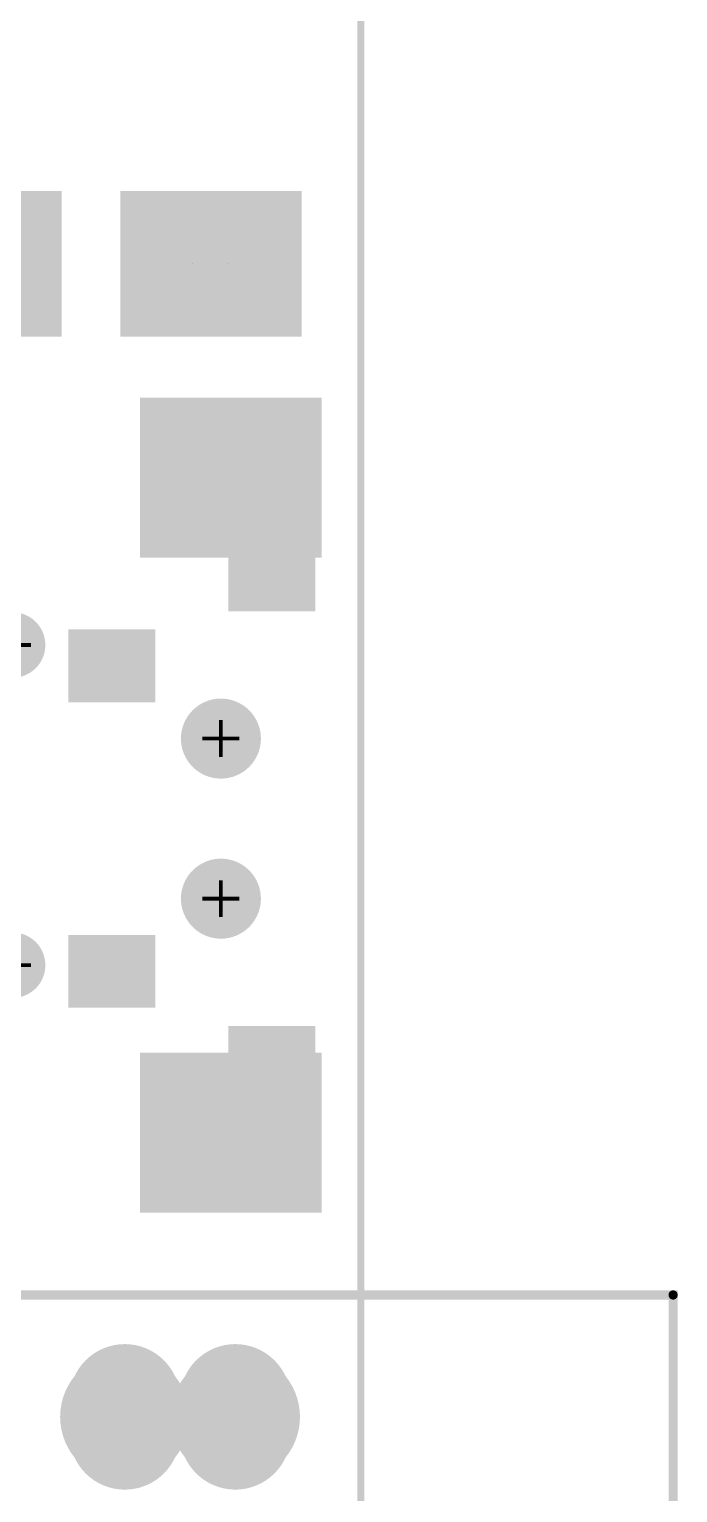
# Model space of a CAD drawing. Extents: x -396 to 4142, y 20 to 2755.
# Drawn here: x 3791 to 4142, y 878 to 1670 of the extents above; entities that cross this region are included whole.
import ezdxf

# ---------------------------------------------------------------- set-up
doc = ezdxf.new("R2010")
doc.units = 0
for name, color, linetype in [('BOARD_OUTLINE_00', 255, 'CONTINUOUS'), ('DRIL_NPLTE_THRU_01', 16, 'CONTINUOUS'), ('DRIL_NPLTE_THRU_02', 3, 'CONTINUOUS'), ('DRIL_NPLTE_THRU_03', 96, 'CONTINUOUS'), ('DRIL_NPLTE_THRU_04', 146, 'CONTINUOUS'), ('DRIL_NPLTE_THRU_05', 2, 'CONTINUOUS'), ('DRIL_NPLTE_THRU_06', 5, 'CONTINUOUS'), ('DRIL_PLTE_THRU_01', 16, 'CONTINUOUS'), ('DRIL_PLTE_THRU_02', 3, 'CONTINUOUS'), ('DRIL_PLTE_THRU_03', 96, 'CONTINUOUS'), ('DRIL_PLTE_THRU_04', 146, 'CONTINUOUS'), ('DRIL_PLTE_THRU_05', 2, 'CONTINUOUS'), ('DRIL_PLTE_THRU_06', 5, 'CONTINUOUS'), ('DRIL_SYMBOL', 255, 'CONTINUOUS'), ('PADS_BOT', 186, 'CONTINUOUS'), ('PADS_INNER', 1, 'CONTINUOUS'), ('PADS_TOP', 1, 'CONTINUOUS'), ('PADS_XR_04', 130, 'CONTINUOUS'), ('PADS_XR_105', 2, 'CONTINUOUS'), ('PART_TOP_2DLINE_00', 67, 'CONTINUOUS')]:
    doc.layers.add(name, color=color, linetype=linetype)

# ---------------------------------------------------------------- blocks, each defined once
blk = doc.blocks.new('BOARD_5725')
at = {"layer": 'BOARD_OUTLINE_00', "const_width": 3.94}
blk.add_lwpolyline([(-786.14, 40, 0.414214), (-746.14, 0), (3110.87, 0, 0.414214), (3150.87, 40), (3150.87, 2320, 0.414214), (3110.87, 2360), (-746.14, 2360, 0.414214), (-786.14, 2320)], format="xyb", close=True, dxfattribs=at)
blk = doc.blocks.new('DRIL_HOLE_0')
blk.add_lwpolyline([(0, 0, 1), (0, 0, 1)], format="xyb", close=True)
blk = doc.blocks.new('PAD_0')
blk.add_lwpolyline([(0, 0, 1), (0, 0, 1)], format="xyb", close=True)
blk = doc.blocks.new('PAD_36')
at = {"const_width": 19.68}
blk.add_lwpolyline([(-39.37, 0), (39.37, 0)], dxfattribs=at)
blk = doc.blocks.new('STK_TOP_59')
at = {"layer": 'DRIL_PLTE_THRU_01'}
blk.add_blockref('DRIL_HOLE_0', (0, 0), dxfattribs=at)
at = {"layer": 'DRIL_PLTE_THRU_02'}
blk.add_blockref('DRIL_HOLE_0', (0, 0), dxfattribs=at)
at = {"layer": 'DRIL_PLTE_THRU_03'}
blk.add_blockref('DRIL_HOLE_0', (0, 0), dxfattribs=at)
at = {"layer": 'DRIL_PLTE_THRU_04'}
blk.add_blockref('DRIL_HOLE_0', (0, 0), dxfattribs=at)
at = {"layer": 'DRIL_PLTE_THRU_05'}
blk.add_blockref('DRIL_HOLE_0', (0, 0), dxfattribs=at)
at = {"layer": 'DRIL_PLTE_THRU_06'}
blk.add_blockref('DRIL_HOLE_0', (0, 0), dxfattribs=at)
at = {"layer": 'PADS_BOT'}
blk.add_blockref('PAD_0', (0, 0), dxfattribs=at)
at = {"layer": 'PADS_INNER'}
blk.add_blockref('PAD_0', (0, 0), dxfattribs=at)
at = {"layer": 'PADS_TOP', "rotation": 90}
blk.add_blockref('PAD_36', (0, 0), dxfattribs=at)
blk = doc.blocks.new('PAD_37')
at = {"const_width": 86.61}
blk.add_lwpolyline([(-49.21, 0), (49.21, 0)], dxfattribs=at)
blk = doc.blocks.new('STK_TOP_60')
at = {"layer": 'DRIL_PLTE_THRU_01'}
blk.add_blockref('DRIL_HOLE_0', (0, 0), dxfattribs=at)
at = {"layer": 'DRIL_PLTE_THRU_02'}
blk.add_blockref('DRIL_HOLE_0', (0, 0), dxfattribs=at)
at = {"layer": 'DRIL_PLTE_THRU_03'}
blk.add_blockref('DRIL_HOLE_0', (0, 0), dxfattribs=at)
at = {"layer": 'DRIL_PLTE_THRU_04'}
blk.add_blockref('DRIL_HOLE_0', (0, 0), dxfattribs=at)
at = {"layer": 'DRIL_PLTE_THRU_05'}
blk.add_blockref('DRIL_HOLE_0', (0, 0), dxfattribs=at)
at = {"layer": 'DRIL_PLTE_THRU_06'}
blk.add_blockref('DRIL_HOLE_0', (0, 0), dxfattribs=at)
at = {"layer": 'PADS_BOT'}
blk.add_blockref('PAD_0', (0, 0), dxfattribs=at)
at = {"layer": 'PADS_INNER'}
blk.add_blockref('PAD_0', (0, 0), dxfattribs=at)
at = {"layer": 'PADS_TOP', "rotation": 90}
blk.add_blockref('PAD_37', (0, 0), dxfattribs=at)
blk = doc.blocks.new('DRIL_SYMBOL_35$432992126')
at = {"layer": 'DRIL_SYMBOL', "const_width": 2}
for points in [[(0, -10), (0, 10)], [(-10, 0), (10, 0)]]:
    blk.add_lwpolyline(points, dxfattribs=at)
blk = doc.blocks.new('DRIL_HOLE_35$432992126')
at = {"const_width": 17.72}
blk.add_lwpolyline([(-8.86, 0, 1), (8.86, 0, 1)], format="xyb", close=True, dxfattribs=at)
blk.add_blockref('DRIL_SYMBOL_35$432992126', (0, 0))
blk = doc.blocks.new('PAD_38')
at = {"const_width": 17.72}
blk.add_lwpolyline([(0, -8.86, 1), (0, 8.86, 1)], format="xyb", close=True, dxfattribs=at)
blk = doc.blocks.new('STK_TOP_61')
at = {"layer": 'DRIL_PLTE_THRU_01'}
blk.add_blockref('DRIL_HOLE_35$432992126', (0, 0), dxfattribs=at)
at = {"layer": 'DRIL_PLTE_THRU_02'}
blk.add_blockref('DRIL_HOLE_35$432992126', (0, 0), dxfattribs=at)
at = {"layer": 'DRIL_PLTE_THRU_03'}
blk.add_blockref('DRIL_HOLE_35$432992126', (0, 0), dxfattribs=at)
at = {"layer": 'DRIL_PLTE_THRU_04'}
blk.add_blockref('DRIL_HOLE_35$432992126', (0, 0), dxfattribs=at)
at = {"layer": 'DRIL_PLTE_THRU_05'}
blk.add_blockref('DRIL_HOLE_35$432992126', (0, 0), dxfattribs=at)
at = {"layer": 'DRIL_PLTE_THRU_06'}
blk.add_blockref('DRIL_HOLE_35$432992126', (0, 0), dxfattribs=at)
at = {"layer": 'PADS_BOT'}
blk.add_blockref('PAD_38', (0, 0), dxfattribs=at)
at = {"layer": 'PADS_INNER'}
blk.add_blockref('PAD_38', (0, 0), dxfattribs=at)
at = {"layer": 'PADS_TOP'}
blk.add_blockref('PAD_38', (0, 0), dxfattribs=at)
blk = doc.blocks.new('SYM_TOP_48')
for name, p in [('STK_TOP_60', (-177.16, -3.94)), ('STK_TOP_59', (-62.99, 39.37)), ('STK_TOP_59', (-31.5, 39.37)), ('STK_TOP_59', (0, 39.37)), ('STK_TOP_59', (31.5, 39.37)), ('STK_TOP_59', (62.99, 39.37)), ('STK_TOP_60', (177.17, -3.94)), ('STK_TOP_61', (-86.61, -102.36)), ('STK_TOP_61', (86.61, -102.36)), ('STK_TOP_60', (-177.16, -220.47)), ('STK_TOP_60', (177.17, -220.47))]:
    blk.add_blockref(name, p)
blk = doc.blocks.new('PART_TOP_313')
blk.add_blockref('SYM_TOP_48', (0, 0))
blk = doc.blocks.new('PAD_50')
blk.add_lwpolyline([(0, 0), (0, 0)])
blk = doc.blocks.new('PAD_51')
at = {"const_width": 78.74}
blk.add_lwpolyline([(-39.37, 0), (39.37, 0)], dxfattribs=at)
blk = doc.blocks.new('STK_BOT_129')
at = {"layer": 'DRIL_PLTE_THRU_01'}
blk.add_blockref('DRIL_HOLE_0', (0, 0), dxfattribs=at)
at = {"layer": 'DRIL_PLTE_THRU_02'}
blk.add_blockref('DRIL_HOLE_0', (0, 0), dxfattribs=at)
at = {"layer": 'DRIL_PLTE_THRU_03'}
blk.add_blockref('DRIL_HOLE_0', (0, 0), dxfattribs=at)
at = {"layer": 'DRIL_PLTE_THRU_04'}
blk.add_blockref('DRIL_HOLE_0', (0, 0), dxfattribs=at)
at = {"layer": 'DRIL_PLTE_THRU_05'}
blk.add_blockref('DRIL_HOLE_0', (0, 0), dxfattribs=at)
at = {"layer": 'DRIL_PLTE_THRU_06'}
blk.add_blockref('DRIL_HOLE_0', (0, 0), dxfattribs=at)
at = {"layer": 'PADS_BOT', "rotation": 90}
blk.add_blockref('PAD_50', (0, 0), dxfattribs=at)
at = {"layer": 'PADS_INNER'}
blk.add_blockref('PAD_0', (0, 0), dxfattribs=at)
at = {"layer": 'PADS_TOP'}
blk.add_blockref('PAD_51', (0, 0), dxfattribs=at)
blk = doc.blocks.new('DRIL_SYMBOL_62$9921259843')
at = {"layer": 'DRIL_SYMBOL', "const_width": 2}
for points in [[(0, -10), (0, 10)], [(-10, 0), (10, 0)]]:
    blk.add_lwpolyline(points, dxfattribs=at)
blk = doc.blocks.new('DRIL_HOLE_62$9921259843')
at = {"const_width": 31.5}
blk.add_lwpolyline([(-15.75, 0, 1), (15.75, 0, 1)], format="xyb", close=True, dxfattribs=at)
blk.add_blockref('DRIL_SYMBOL_62$9921259843', (0, 0))
blk = doc.blocks.new('PAD_52')
at = {"const_width": 31.5}
blk.add_lwpolyline([(0, -15.75, 1), (0, 15.75, 1)], format="xyb", close=True, dxfattribs=at)
blk = doc.blocks.new('STK_BOT_75')
at = {"layer": 'DRIL_PLTE_THRU_01'}
blk.add_blockref('DRIL_HOLE_62$9921259843', (0, 0), dxfattribs=at)
at = {"layer": 'DRIL_PLTE_THRU_02'}
blk.add_blockref('DRIL_HOLE_62$9921259843', (0, 0), dxfattribs=at)
at = {"layer": 'DRIL_PLTE_THRU_03'}
blk.add_blockref('DRIL_HOLE_62$9921259843', (0, 0), dxfattribs=at)
at = {"layer": 'DRIL_PLTE_THRU_04'}
blk.add_blockref('DRIL_HOLE_62$9921259843', (0, 0), dxfattribs=at)
at = {"layer": 'DRIL_PLTE_THRU_05'}
blk.add_blockref('DRIL_HOLE_62$9921259843', (0, 0), dxfattribs=at)
at = {"layer": 'DRIL_PLTE_THRU_06'}
blk.add_blockref('DRIL_HOLE_62$9921259843', (0, 0), dxfattribs=at)
at = {"layer": 'PADS_BOT'}
blk.add_blockref('PAD_52', (0, 0), dxfattribs=at)
at = {"layer": 'PADS_INNER'}
blk.add_blockref('PAD_52', (0, 0), dxfattribs=at)
at = {"layer": 'PADS_TOP'}
blk.add_blockref('PAD_52', (0, 0), dxfattribs=at)
blk = doc.blocks.new('SYM_BOT_62')
for name, p in [('STK_BOT_129', (-20, 177.17)), ('STK_BOT_129', (176.85, 177.17)), ('STK_BOT_75', (0, 0)), ('STK_BOT_75', (236.22, 0)), ('STK_BOT_129', (-39.37, -177.17)), ('STK_BOT_129', (90.55, -177.17)), ('STK_BOT_129', (267.72, -177.17))]:
    blk.add_blockref(name, p)
blk = doc.blocks.new('PART_BOT_349')
blk.add_blockref('SYM_BOT_62', (0, 0))
blk = doc.blocks.new('STK_TOP_129')
at = {"layer": 'DRIL_PLTE_THRU_01'}
blk.add_blockref('DRIL_HOLE_0', (0, 0), dxfattribs=at)
at = {"layer": 'DRIL_PLTE_THRU_02'}
blk.add_blockref('DRIL_HOLE_0', (0, 0), dxfattribs=at)
at = {"layer": 'DRIL_PLTE_THRU_03'}
blk.add_blockref('DRIL_HOLE_0', (0, 0), dxfattribs=at)
at = {"layer": 'DRIL_PLTE_THRU_04'}
blk.add_blockref('DRIL_HOLE_0', (0, 0), dxfattribs=at)
at = {"layer": 'DRIL_PLTE_THRU_05'}
blk.add_blockref('DRIL_HOLE_0', (0, 0), dxfattribs=at)
at = {"layer": 'DRIL_PLTE_THRU_06'}
blk.add_blockref('DRIL_HOLE_0', (0, 0), dxfattribs=at)
at = {"layer": 'PADS_BOT'}
blk.add_blockref('PAD_51', (0, 0), dxfattribs=at)
at = {"layer": 'PADS_INNER'}
blk.add_blockref('PAD_0', (0, 0), dxfattribs=at)
at = {"layer": 'PADS_TOP', "rotation": 90}
blk.add_blockref('PAD_50', (0, 0), dxfattribs=at)
blk = doc.blocks.new('STK_TOP_75')
at = {"layer": 'DRIL_PLTE_THRU_01'}
blk.add_blockref('DRIL_HOLE_62$9921259843', (0, 0), dxfattribs=at)
at = {"layer": 'DRIL_PLTE_THRU_02'}
blk.add_blockref('DRIL_HOLE_62$9921259843', (0, 0), dxfattribs=at)
at = {"layer": 'DRIL_PLTE_THRU_03'}
blk.add_blockref('DRIL_HOLE_62$9921259843', (0, 0), dxfattribs=at)
at = {"layer": 'DRIL_PLTE_THRU_04'}
blk.add_blockref('DRIL_HOLE_62$9921259843', (0, 0), dxfattribs=at)
at = {"layer": 'DRIL_PLTE_THRU_05'}
blk.add_blockref('DRIL_HOLE_62$9921259843', (0, 0), dxfattribs=at)
at = {"layer": 'DRIL_PLTE_THRU_06'}
blk.add_blockref('DRIL_HOLE_62$9921259843', (0, 0), dxfattribs=at)
at = {"layer": 'PADS_BOT'}
blk.add_blockref('PAD_52', (0, 0), dxfattribs=at)
at = {"layer": 'PADS_INNER'}
blk.add_blockref('PAD_52', (0, 0), dxfattribs=at)
at = {"layer": 'PADS_TOP'}
blk.add_blockref('PAD_52', (0, 0), dxfattribs=at)
blk = doc.blocks.new('SYM_TOP_62')
for name, p in [('STK_TOP_129', (-20, 177.17)), ('STK_TOP_129', (176.85, 177.17)), ('STK_TOP_75', (0, 0)), ('STK_TOP_75', (236.22, 0)), ('STK_TOP_129', (-39.37, -177.17)), ('STK_TOP_129', (90.55, -177.17)), ('STK_TOP_129', (267.72, -177.17))]:
    blk.add_blockref(name, p)
blk = doc.blocks.new('PART_TOP_350')
blk.add_blockref('SYM_TOP_62', (0, 0))
blk = doc.blocks.new('PAD_56')
at = {"const_width": 39.37}
blk.add_lwpolyline([(-23.62, 0), (23.62, 0)], dxfattribs=at)
blk = doc.blocks.new('STK_BOT_103')
at = {"layer": 'DRIL_PLTE_THRU_01'}
blk.add_blockref('DRIL_HOLE_0', (0, 0), dxfattribs=at)
at = {"layer": 'DRIL_PLTE_THRU_02'}
blk.add_blockref('DRIL_HOLE_0', (0, 0), dxfattribs=at)
at = {"layer": 'DRIL_PLTE_THRU_03'}
blk.add_blockref('DRIL_HOLE_0', (0, 0), dxfattribs=at)
at = {"layer": 'DRIL_PLTE_THRU_04'}
blk.add_blockref('DRIL_HOLE_0', (0, 0), dxfattribs=at)
at = {"layer": 'DRIL_PLTE_THRU_05'}
blk.add_blockref('DRIL_HOLE_0', (0, 0), dxfattribs=at)
at = {"layer": 'DRIL_PLTE_THRU_06'}
blk.add_blockref('DRIL_HOLE_0', (0, 0), dxfattribs=at)
at = {"layer": 'PADS_BOT', "rotation": 90}
blk.add_blockref('PAD_56', (0, 0), dxfattribs=at)
at = {"layer": 'PADS_INNER'}
blk.add_blockref('PAD_0', (0, 0), dxfattribs=at)
at = {"layer": 'PADS_TOP'}
blk.add_blockref('PAD_0', (0, 0), dxfattribs=at)
blk = doc.blocks.new('PAD_57')
at = {"const_width": 47.24}
blk.add_lwpolyline([(-33.46, 0), (33.46, 0)], dxfattribs=at)
blk = doc.blocks.new('STK_BOT_104')
at = {"layer": 'DRIL_PLTE_THRU_01'}
blk.add_blockref('DRIL_HOLE_0', (0, 0), dxfattribs=at)
at = {"layer": 'DRIL_PLTE_THRU_02'}
blk.add_blockref('DRIL_HOLE_0', (0, 0), dxfattribs=at)
at = {"layer": 'DRIL_PLTE_THRU_03'}
blk.add_blockref('DRIL_HOLE_0', (0, 0), dxfattribs=at)
at = {"layer": 'DRIL_PLTE_THRU_04'}
blk.add_blockref('DRIL_HOLE_0', (0, 0), dxfattribs=at)
at = {"layer": 'DRIL_PLTE_THRU_05'}
blk.add_blockref('DRIL_HOLE_0', (0, 0), dxfattribs=at)
at = {"layer": 'DRIL_PLTE_THRU_06'}
blk.add_blockref('DRIL_HOLE_0', (0, 0), dxfattribs=at)
at = {"layer": 'PADS_BOT'}
blk.add_blockref('PAD_57', (0, 0), dxfattribs=at)
at = {"layer": 'PADS_INNER'}
blk.add_blockref('PAD_0', (0, 0), dxfattribs=at)
at = {"layer": 'PADS_TOP'}
blk.add_blockref('PAD_0', (0, 0), dxfattribs=at)
blk = doc.blocks.new('DRIL_SYMBOL_43$3070866142')
at = {"layer": 'DRIL_SYMBOL', "const_width": 2}
for points in [[(0, -10), (0, 10)], [(-10, 0), (10, 0)]]:
    blk.add_lwpolyline(points, dxfattribs=at)
blk = doc.blocks.new('DRIL_HOLE_43$3070866142')
at = {"const_width": 21.65}
blk.add_lwpolyline([(-10.83, 0, 1), (10.83, 0, 1)], format="xyb", close=True, dxfattribs=at)
blk.add_blockref('DRIL_SYMBOL_43$3070866142', (0, 0))
blk = doc.blocks.new('PAD_58')
at = {"const_width": 21.65}
blk.add_lwpolyline([(0, -10.83, 1), (0, 10.83, 1)], format="xyb", close=True, dxfattribs=at)
blk = doc.blocks.new('STK_BOT_102')
at = {"layer": 'DRIL_NPLTE_THRU_01'}
blk.add_blockref('DRIL_HOLE_43$3070866142', (0, 0), dxfattribs=at)
at = {"layer": 'DRIL_NPLTE_THRU_02'}
blk.add_blockref('DRIL_HOLE_43$3070866142', (0, 0), dxfattribs=at)
at = {"layer": 'DRIL_NPLTE_THRU_03'}
blk.add_blockref('DRIL_HOLE_43$3070866142', (0, 0), dxfattribs=at)
at = {"layer": 'DRIL_NPLTE_THRU_04'}
blk.add_blockref('DRIL_HOLE_43$3070866142', (0, 0), dxfattribs=at)
at = {"layer": 'DRIL_NPLTE_THRU_05'}
blk.add_blockref('DRIL_HOLE_43$3070866142', (0, 0), dxfattribs=at)
at = {"layer": 'DRIL_NPLTE_THRU_06'}
blk.add_blockref('DRIL_HOLE_43$3070866142', (0, 0), dxfattribs=at)
at = {"layer": 'PADS_BOT'}
blk.add_blockref('PAD_58', (0, 0), dxfattribs=at)
at = {"layer": 'PADS_INNER'}
blk.add_blockref('PAD_58', (0, 0), dxfattribs=at)
at = {"layer": 'PADS_TOP'}
blk.add_blockref('PAD_58', (0, 0), dxfattribs=at)
blk = doc.blocks.new('SYM_BOT_67')
for name, p in [('STK_BOT_104', (-62.99, 82.68)), ('STK_BOT_104', (228.35, 82.68)), ('STK_BOT_102', (39.37, 55.12)), ('STK_BOT_102', (125.98, 55.12)), ('STK_BOT_103', (0, -3.94)), ('STK_BOT_103', (165.35, -3.94))]:
    blk.add_blockref(name, p)
blk = doc.blocks.new('PART_BOT_367')
blk.add_blockref('SYM_BOT_67', (0, 0))
blk = doc.blocks.new('SMOOTH_5')
at = {"const_width": 2.5}
blk.add_lwpolyline([(-1.25, 0, 1), (1.25, 0, 1)], format="xyb", close=True, dxfattribs=at)
blk = doc.blocks.new('PART_BODY_TOP_5762')
at = {"layer": 'PART_TOP_2DLINE_00', "const_width": 5}
blk.add_lwpolyline([(-314.96, -429.92), (-314.96, 429.92), (314.96, 429.92), (314.96, -429.92), (-314.96, -429.92)], dxfattribs=at)
at = {"layer": 'PART_TOP_2DLINE_00'}
blk.add_blockref('SMOOTH_5', (-314.96, 429.92), dxfattribs=at)
blk = doc.blocks.new('DRIL_SLOT_0004000051000000000')
at = {"const_width": 20}
blk.add_lwpolyline([(-5.59, -10), (5.59, -10, 1), (5.59, 10), (-5.59, 10, 1)], format="xyb", close=True, dxfattribs=at)
blk = doc.blocks.new('PAD_40')
at = {"const_width": 30}
blk.add_lwpolyline([(0, -15, 1), (0, 15, 1)], format="xyb", close=True, dxfattribs=at)
blk = doc.blocks.new('PAD_63')
at = {"const_width": 35}
blk.add_lwpolyline([(0, -17.5, 1), (0, 17.5, 1)], format="xyb", close=True, dxfattribs=at)
blk = doc.blocks.new('PAD_64')
at = {"const_width": 30}
blk.add_lwpolyline([(-9.37, -15), (9.37, -15, 1), (9.37, 15), (-9.37, 15, 1)], format="xyb", close=True, dxfattribs=at)
blk = doc.blocks.new('STK_TOP_170')
at = {"layer": 'DRIL_PLTE_THRU_01'}
blk.add_blockref('DRIL_SLOT_0004000051000000000', (0, 0), dxfattribs=at)
at = {"layer": 'DRIL_PLTE_THRU_02'}
blk.add_blockref('DRIL_SLOT_0004000051000000000', (0, 0), dxfattribs=at)
at = {"layer": 'DRIL_PLTE_THRU_03'}
blk.add_blockref('DRIL_SLOT_0004000051000000000', (0, 0), dxfattribs=at)
at = {"layer": 'DRIL_PLTE_THRU_04'}
blk.add_blockref('DRIL_SLOT_0004000051000000000', (0, 0), dxfattribs=at)
at = {"layer": 'DRIL_PLTE_THRU_05'}
blk.add_blockref('DRIL_SLOT_0004000051000000000', (0, 0), dxfattribs=at)
at = {"layer": 'DRIL_PLTE_THRU_06'}
blk.add_blockref('DRIL_SLOT_0004000051000000000', (0, 0), dxfattribs=at)
at = {"layer": 'PADS_BOT'}
blk.add_blockref('PAD_40', (0, 0), dxfattribs=at)
at = {"layer": 'PADS_INNER'}
blk.add_blockref('PAD_40', (0, 0), dxfattribs=at)
at = {"layer": 'PADS_TOP'}
blk.add_blockref('PAD_64', (0, 0), dxfattribs=at)
at = {"layer": 'PADS_XR_04'}
blk.add_blockref('PAD_63', (0, 0), dxfattribs=at)
at = {"layer": 'PADS_XR_105'}
blk.add_blockref('PAD_63', (0, 0), dxfattribs=at)
blk = doc.blocks.new('SYM_TOP_38')
for name, p in [('PART_BODY_TOP_5762', (0, 0)), ('STK_TOP_170', (-249.02, 192.91)), ('STK_TOP_170', (-249.02, 133.07))]:
    blk.add_blockref(name, p)
blk = doc.blocks.new('PART_TOP_386')
blk.add_blockref('SYM_TOP_38', (0, 0))

msp = doc.modelspace()

# ---------------------------------------------------------------- block references
msp.add_blockref('BOARD_5725', (820, 60))
at = {"xscale": -1}
msp.add_blockref('PART_BOT_349', (3860, 1720), dxfattribs=at)
for name, p, rotation in [('PART_TOP_350', (3860, 1720), 180), ('PART_TOP_313', (3680, 1250), 90), ('PART_TOP_386', (3710, 670), 270)]:
    msp.add_blockref(name, p, dxfattribs=dict(rotation=rotation))
at = {"xscale": -1, "rotation": -90}
msp.add_blockref('PART_BOT_367', (3840, 1160), dxfattribs=at)

doc.saveas('drawing.dxf')
